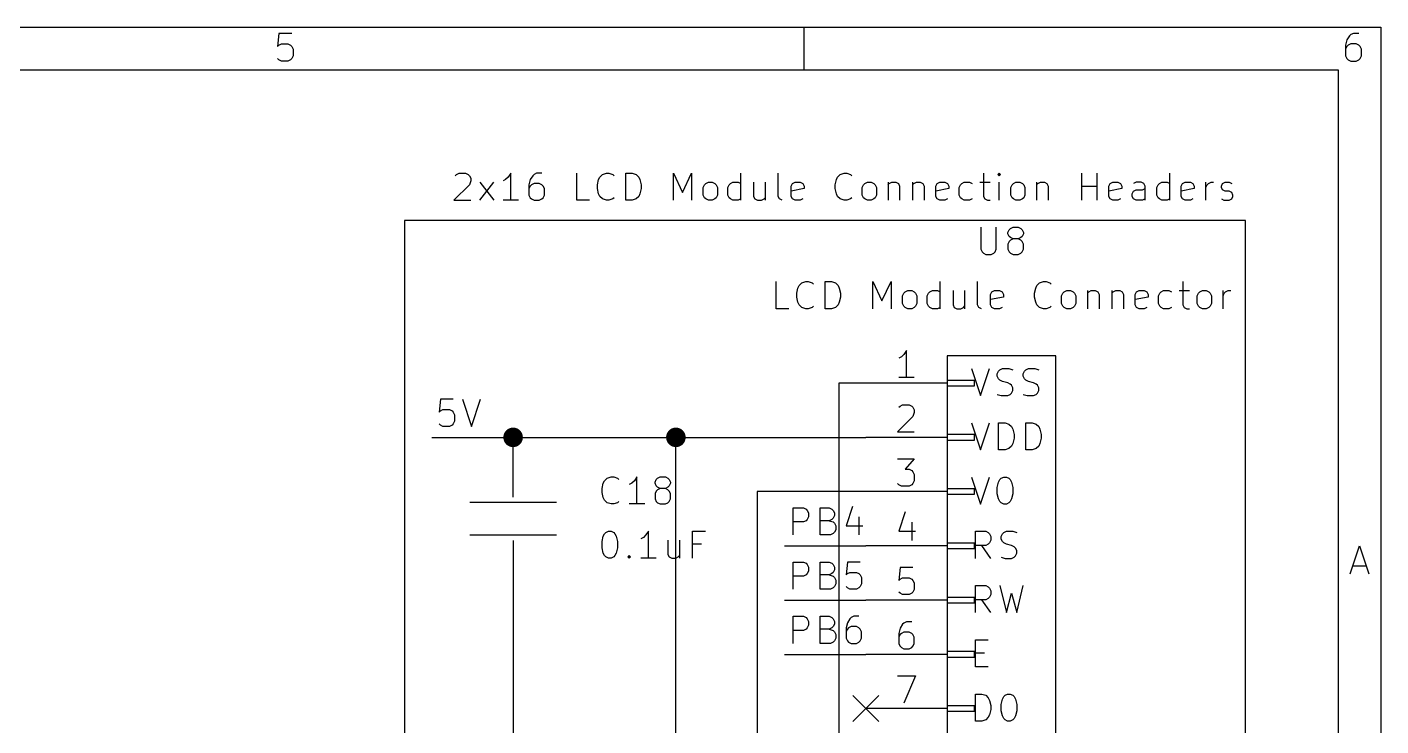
# Model space of a CAD drawing. Header units: millimetres. Extents: x 10 to 287, y -200 to -10.
# Drawn here: x 223.6 to 287, y -42.7 to -10 of the extents above; entities that cross this region are included whole.
import ezdxf

# ---------------------------------------------------------------- set-up
doc = ezdxf.new("R2010")
doc.units = ezdxf.units.MM
for name, color, linetype in [('BLUE', 174, 'CONTINUOUS'), ('GREENSIXTYFIVE', 129, 'CONTINUOUS'), ('LIGHTBLUE', 172, 'CONTINUOUS'), ('LIGHTGREEN', 92, 'CONTINUOUS'), ('LIGHTRED', 12, 'CONTINUOUS'), ('RED', 14, 'CONTINUOUS'), ('REDSIX', 19, 'CONTINUOUS'), ('WHITE', 250, 'CONTINUOUS')]:
    doc.layers.add(name, color=color, linetype=linetype)

msp = doc.modelspace()

# ---------------------------------------------------------------- linework, layer by layer
at = {"layer": 'BLUE', "linetype": 'CONTINUOUS'}
for p, q in [((262.2804, -41.3004), (263.4996, -42.5196)), ((263.4996, -41.3004), (262.2804, -42.5196))]:
    msp.add_line(p, q, dxfattribs=at)
at = {"layer": 'GREENSIXTYFIVE', "linetype": 'CONTINUOUS'}
for p, q in [((268.2723, -19.3752), (268.2723, -20.4033)), ((268.998, -20.4033), (268.998, -19.3752)), ((269.5424, -19.6171), (269.6028, -19.4962)), ((269.5424, -19.6776), (269.5424, -19.6171)), ((269.6028, -19.4962), (269.6633, -19.4357)), ((269.6633, -19.4357), (269.7843, -19.3752)), ((269.7843, -19.3752), (270.0262, -19.3752)), ((270.0262, -19.3752), (270.1471, -19.4357)), ((270.1471, -19.4357), (270.2076, -19.4962)), ((270.2076, -19.4962), (270.2681, -19.6171)), ((270.2681, -19.6171), (270.2681, -19.6776)), ((269.6028, -19.7986), (269.5424, -19.6776)), ((269.6028, -20.0405), (269.5424, -20.1614)), ((269.5424, -20.1614), (269.5424, -20.4033)), ((269.6633, -19.859), (269.6028, -19.7986)), ((269.6633, -19.98), (269.6028, -20.0405)), ((269.7843, -19.9195), (269.6633, -19.859)), ((269.7843, -19.9195), (269.6633, -19.98)), ((270.0262, -19.9195), (269.7843, -19.9195)), ((270.1471, -19.859), (270.0262, -19.9195)), ((270.1471, -19.98), (270.0262, -19.9195)), ((270.2076, -19.7986), (270.1471, -19.859)), ((270.2076, -20.0405), (270.1471, -19.98)), ((270.2681, -19.6776), (270.2076, -19.7986)), ((270.2681, -20.1614), (270.2076, -20.0405)), ((270.2681, -20.4033), (270.2681, -20.1614)), ((268.2723, -20.4033), (268.3328, -20.5243)), ((268.3328, -20.5243), (268.3933, -20.5848)), ((268.3933, -20.5848), (268.5142, -20.6452)), ((268.5142, -20.6452), (268.7561, -20.6452)), ((268.7561, -20.6452), (268.8771, -20.5848)), ((268.8771, -20.5848), (268.9376, -20.5243)), ((268.9376, -20.5243), (268.998, -20.4033)), ((269.5424, -20.4033), (269.6028, -20.5243)), ((269.6028, -20.5243), (269.6633, -20.5848)), ((269.6633, -20.5848), (269.7843, -20.6452)), ((269.7843, -20.6452), (270.0262, -20.6452)), ((270.0262, -20.6452), (270.1471, -20.5848)), ((270.1471, -20.5848), (270.2076, -20.5243)), ((270.2076, -20.5243), (270.2681, -20.4033)), ((258.687, -23.1852), (258.687, -21.9152)), ((259.7151, -22.2176), (259.7756, -22.0967)), ((259.7756, -22.0967), (259.8966, -21.9757)), ((259.8966, -21.9757), (260.078, -21.9152)), ((260.078, -21.9152), (260.1989, -21.9152)), ((260.1989, -21.9152), (260.3804, -21.9757)), ((260.3804, -21.9757), (260.4408, -22.0362)), ((260.9851, -23.1852), (260.9851, -21.9152)), ((260.9851, -21.9152), (261.2875, -21.9152)), ((261.2875, -21.9152), (261.4689, -21.9757)), ((261.4689, -21.9757), (261.5899, -22.0967)), ((261.5899, -22.0967), (261.6504, -22.2176)), ((263.2227, -23.1852), (263.2227, -21.9152)), ((263.2227, -21.9152), (263.6461, -22.8224)), ((263.6461, -22.8224), (264.0694, -21.9152)), ((264.0694, -21.9152), (264.0694, -23.1852)), ((266.3674, -23.1852), (266.3674, -21.9152)), ((268.1211, -23.0038), (268.1211, -21.9152)), ((270.8425, -22.2176), (270.903, -22.0967)), ((270.903, -22.0967), (271.024, -21.9757)), ((271.024, -21.9757), (271.2054, -21.9152)), ((271.2054, -21.9152), (271.3263, -21.9152)), ((271.3263, -21.9152), (271.5078, -21.9757)), ((271.5078, -21.9757), (271.5682, -22.0362)), ((277.7367, -21.9152), (277.7367, -23.0038)), ((259.6547, -22.4595), (259.7151, -22.2176)), ((259.6547, -22.6409), (259.6547, -22.4595)), ((259.7151, -22.8828), (259.6547, -22.6409)), ((261.6504, -22.2176), (261.7108, -22.4595)), ((261.7108, -22.6409), (261.6504, -22.8828)), ((261.7108, -22.4595), (261.7108, -22.6409)), ((264.6137, -22.5805), (264.6741, -22.4595)), ((264.6137, -22.9433), (264.6137, -22.5805)), ((264.6741, -22.4595), (264.7346, -22.399)), ((264.7346, -22.399), (264.8556, -22.3386)), ((264.8556, -22.3386), (265.037, -22.3386)), ((265.037, -22.3386), (265.1579, -22.399)), ((265.1579, -22.399), (265.2184, -22.4595)), ((265.2184, -22.4595), (265.2789, -22.5805)), ((265.2789, -22.5805), (265.2789, -22.9433)), ((265.7627, -22.5805), (265.8231, -22.4595)), ((265.7627, -22.9433), (265.7627, -22.5805)), ((265.8231, -22.4595), (265.8836, -22.399)), ((265.8836, -22.399), (266.0046, -22.3386)), ((266.0046, -22.3386), (266.2465, -22.3386)), ((266.2465, -22.3386), (266.3674, -22.399)), ((266.9721, -22.3386), (266.9721, -23.0038)), ((267.5164, -22.3386), (267.5164, -23.1852)), ((268.7259, -22.52), (268.7863, -22.399)), ((268.7259, -23.0038), (268.7259, -22.52)), ((269.3306, -22.6409), (268.7259, -22.7619)), ((268.7863, -22.399), (268.9073, -22.3386)), ((268.9073, -22.3386), (269.1492, -22.3386)), ((269.1492, -22.3386), (269.2701, -22.399)), ((269.2701, -22.399), (269.3306, -22.52)), ((269.3306, -22.52), (269.3306, -22.6409)), ((270.7821, -22.4595), (270.8425, -22.2176)), ((270.7821, -22.6409), (270.7821, -22.4595)), ((270.8425, -22.8828), (270.7821, -22.6409)), ((272.0521, -22.5805), (272.1125, -22.4595)), ((272.0521, -22.9433), (272.0521, -22.5805)), ((272.1125, -22.4595), (272.173, -22.399)), ((272.173, -22.399), (272.294, -22.3386)), ((272.294, -22.3386), (272.4754, -22.3386)), ((272.4754, -22.3386), (272.5963, -22.399)), ((272.5963, -22.399), (272.6568, -22.4595)), ((272.6568, -22.4595), (272.7173, -22.5805)), ((272.7173, -22.5805), (272.7173, -22.9433)), ((273.2615, -22.3386), (273.2615, -23.1852)), ((273.2615, -22.4595), (273.322, -22.399)), ((273.322, -22.399), (273.443, -22.3386)), ((273.443, -22.3386), (273.6244, -22.3386)), ((273.6244, -22.3386), (273.7453, -22.399)), ((273.7453, -22.399), (273.8058, -22.52)), ((273.8058, -22.52), (273.8058, -23.1852)), ((274.4105, -22.3386), (274.4105, -23.1852)), ((274.4105, -22.4595), (274.471, -22.399)), ((274.471, -22.399), (274.592, -22.3386)), ((274.592, -22.3386), (274.7734, -22.3386)), ((274.7734, -22.3386), (274.8943, -22.399)), ((274.8943, -22.399), (274.9548, -22.52)), ((274.9548, -22.52), (274.9548, -23.1852)), ((275.4991, -22.52), (275.5595, -22.399)), ((275.4991, -23.0038), (275.4991, -22.52)), ((276.1038, -22.6409), (275.4991, -22.7619)), ((275.5595, -22.399), (275.6805, -22.3386)), ((275.6805, -22.3386), (275.9224, -22.3386)), ((275.9224, -22.3386), (276.0433, -22.399)), ((276.0433, -22.399), (276.1038, -22.52)), ((276.1038, -22.52), (276.1038, -22.6409)), ((276.5877, -22.5805), (276.6481, -22.4595)), ((276.5877, -22.9433), (276.5877, -22.5805)), ((276.6481, -22.4595), (276.7086, -22.399)), ((276.7086, -22.399), (276.8296, -22.3386)), ((276.8296, -22.3386), (277.0715, -22.3386)), ((277.0715, -22.3386), (277.1924, -22.399)), ((277.5553, -22.3386), (278.0391, -22.3386)), ((278.402, -22.5805), (278.4624, -22.4595)), ((278.402, -22.9433), (278.402, -22.5805)), ((278.4624, -22.4595), (278.5229, -22.399)), ((278.5229, -22.399), (278.6439, -22.3386)), ((278.6439, -22.3386), (278.8253, -22.3386)), ((278.8253, -22.3386), (278.9462, -22.399)), ((278.9462, -22.399), (279.0067, -22.4595)), ((279.0067, -22.4595), (279.0672, -22.5805)), ((279.0672, -22.5805), (279.0672, -22.9433)), ((279.6114, -23.1852), (279.6114, -22.3386)), ((279.6114, -22.5805), (279.6719, -22.4595)), ((279.6719, -22.4595), (279.7324, -22.399)), ((279.7324, -22.399), (279.8533, -22.3386)), ((279.8533, -22.3386), (279.9743, -22.3386)), ((259.2918, -23.1852), (258.687, -23.1852)), ((259.7756, -23.0038), (259.7151, -22.8828)), ((259.8966, -23.1248), (259.7756, -23.0038)), ((260.078, -23.1852), (259.8966, -23.1248)), ((260.1989, -23.1852), (260.078, -23.1852)), ((260.3804, -23.1248), (260.1989, -23.1852)), ((260.4408, -23.0643), (260.3804, -23.1248)), ((261.2875, -23.1852), (260.9851, -23.1852)), ((261.4689, -23.1248), (261.2875, -23.1852)), ((261.5899, -23.0038), (261.4689, -23.1248)), ((261.6504, -22.8828), (261.5899, -23.0038)), ((264.6741, -23.0643), (264.6137, -22.9433)), ((264.7346, -23.1248), (264.6741, -23.0643)), ((264.8556, -23.1852), (264.7346, -23.1248)), ((265.037, -23.1852), (264.8556, -23.1852)), ((265.1579, -23.1248), (265.037, -23.1852)), ((265.2184, -23.0643), (265.1579, -23.1248)), ((265.2789, -22.9433), (265.2184, -23.0643)), ((265.8231, -23.0643), (265.7627, -22.9433)), ((265.8836, -23.1248), (265.8231, -23.0643)), ((266.0046, -23.1852), (265.8836, -23.1248)), ((266.2465, -23.1852), (266.0046, -23.1852)), ((266.3674, -23.1248), (266.2465, -23.1852)), ((266.9721, -23.0038), (267.0326, -23.1248)), ((267.0326, -23.1248), (267.1536, -23.1852)), ((267.1536, -23.1852), (267.335, -23.1852)), ((267.335, -23.1852), (267.4559, -23.1248)), ((267.4559, -23.1248), (267.5164, -23.0643)), ((268.1816, -23.1248), (268.1211, -23.0038)), ((268.3026, -23.1852), (268.1816, -23.1248)), ((268.7863, -23.1248), (268.7259, -23.0038)), ((268.9073, -23.1852), (268.7863, -23.1248)), ((269.1492, -23.1852), (268.9073, -23.1852)), ((269.2701, -23.1248), (269.1492, -23.1852)), ((270.903, -23.0038), (270.8425, -22.8828)), ((271.024, -23.1248), (270.903, -23.0038)), ((271.2054, -23.1852), (271.024, -23.1248)), ((271.3263, -23.1852), (271.2054, -23.1852)), ((271.5078, -23.1248), (271.3263, -23.1852)), ((271.5682, -23.0643), (271.5078, -23.1248)), ((272.1125, -23.0643), (272.0521, -22.9433)), ((272.173, -23.1248), (272.1125, -23.0643)), ((272.294, -23.1852), (272.173, -23.1248)), ((272.4754, -23.1852), (272.294, -23.1852)), ((272.5963, -23.1248), (272.4754, -23.1852)), ((272.6568, -23.0643), (272.5963, -23.1248)), ((272.7173, -22.9433), (272.6568, -23.0643)), ((275.5595, -23.1248), (275.4991, -23.0038)), ((275.6805, -23.1852), (275.5595, -23.1248)), ((275.9224, -23.1852), (275.6805, -23.1852)), ((276.0433, -23.1248), (275.9224, -23.1852)), ((276.6481, -23.0643), (276.5877, -22.9433)), ((276.7086, -23.1248), (276.6481, -23.0643)), ((276.8296, -23.1852), (276.7086, -23.1248)), ((277.0715, -23.1852), (276.8296, -23.1852)), ((277.1924, -23.1248), (277.0715, -23.1852)), ((277.7367, -23.0038), (277.7972, -23.1248)), ((277.7972, -23.1248), (277.9182, -23.1852)), ((277.9182, -23.1852), (278.0391, -23.1852)), ((278.4624, -23.0643), (278.402, -22.9433)), ((278.5229, -23.1248), (278.4624, -23.0643)), ((278.6439, -23.1852), (278.5229, -23.1248)), ((278.8253, -23.1852), (278.6439, -23.1852)), ((278.9462, -23.1248), (278.8253, -23.1852)), ((279.0067, -23.0643), (278.9462, -23.1248)), ((279.0672, -22.9433), (279.0067, -23.0643)), ((267.8369, -25.9875), (268.2602, -27.2575)), ((268.2602, -27.2575), (268.6836, -25.9875)), ((269.0465, -26.2294), (269.1069, -26.1085)), ((269.0465, -26.3504), (269.0465, -26.2294)), ((269.1069, -26.4713), (269.0465, -26.3504)), ((269.1069, -26.1085), (269.1674, -26.048)), ((269.1674, -26.5318), (269.1069, -26.4713)), ((269.1674, -26.048), (269.2884, -25.9875)), ((269.2884, -26.5923), (269.1674, -26.5318)), ((269.2884, -25.9875), (269.5907, -25.9875)), ((269.5303, -26.6528), (269.2884, -26.5923)), ((269.5907, -25.9875), (269.7722, -26.048)), ((270.256, -26.2294), (270.3164, -26.1085)), ((270.256, -26.3504), (270.256, -26.2294)), ((270.3164, -26.4713), (270.256, -26.3504)), ((270.3164, -26.1085), (270.3769, -26.048)), ((270.3769, -26.5318), (270.3164, -26.4713)), ((270.3769, -26.048), (270.4979, -25.9875)), ((270.4979, -26.5923), (270.3769, -26.5318)), ((270.4979, -25.9875), (270.8002, -25.9875)), ((270.7398, -26.6528), (270.4979, -26.5923)), ((270.8002, -25.9875), (270.9817, -26.048)), ((269.0465, -27.1971), (269.2279, -27.2575)), ((269.6512, -26.7132), (269.5303, -26.6528)), ((269.5303, -27.2575), (269.6512, -27.1971)), ((269.7117, -26.7737), (269.6512, -26.7132)), ((269.6512, -27.1971), (269.7117, -27.1366)), ((269.7722, -26.8947), (269.7117, -26.7737)), ((269.7117, -27.1366), (269.7722, -27.0156)), ((269.7722, -27.0156), (269.7722, -26.8947)), ((270.256, -27.1971), (270.4374, -27.2575)), ((270.8607, -26.7132), (270.7398, -26.6528)), ((270.7398, -27.2575), (270.8607, -27.1971)), ((270.9212, -26.7737), (270.8607, -26.7132)), ((270.8607, -27.1971), (270.9212, -27.1366)), ((270.9817, -26.8947), (270.9212, -26.7737)), ((270.9212, -27.1366), (270.9817, -27.0156)), ((270.9817, -27.0156), (270.9817, -26.8947)), ((269.2279, -27.2575), (269.5303, -27.2575)), ((270.4374, -27.2575), (270.7398, -27.2575)), ((267.8369, -28.5275), (268.2602, -29.7975)), ((268.2602, -29.7975), (268.6836, -28.5275)), ((269.1069, -29.7975), (269.1069, -28.5275)), ((269.1069, -28.5275), (269.4093, -28.5275)), ((269.4093, -28.5275), (269.5907, -28.588)), ((269.5907, -28.588), (269.7117, -28.709)), ((269.7117, -28.709), (269.7722, -28.8299)), ((269.7722, -28.8299), (269.8326, -29.0718)), ((269.8326, -29.0718), (269.8326, -29.2532)), ((270.3769, -29.7975), (270.3769, -28.5275)), ((270.3769, -28.5275), (270.6793, -28.5275)), ((270.6793, -28.5275), (270.8607, -28.588)), ((270.8607, -28.588), (270.9817, -28.709)), ((270.9817, -28.709), (271.0422, -28.8299)), ((271.0422, -28.8299), (271.1026, -29.0718)), ((271.1026, -29.0718), (271.1026, -29.2532)), ((269.5907, -29.7371), (269.4093, -29.7975)), ((269.7117, -29.6161), (269.5907, -29.7371)), ((269.7722, -29.4951), (269.7117, -29.6161)), ((269.8326, -29.2532), (269.7722, -29.4951)), ((270.8607, -29.7371), (270.6793, -29.7975)), ((270.9817, -29.6161), (270.8607, -29.7371)), ((271.0422, -29.4951), (270.9817, -29.6161)), ((271.1026, -29.2532), (271.0422, -29.4951)), ((269.4093, -29.7975), (269.1069, -29.7975)), ((270.6793, -29.7975), (270.3769, -29.7975)), ((250.5431, -31.6033), (250.6035, -31.3614)), ((250.5431, -31.7847), (250.5431, -31.6033)), ((250.6035, -31.3614), (250.664, -31.2405)), ((250.664, -31.2405), (250.785, -31.1195)), ((250.785, -31.1195), (250.9664, -31.059)), ((250.9664, -31.059), (251.0873, -31.059)), ((251.0873, -31.059), (251.2688, -31.1195)), ((251.2688, -31.1195), (251.3292, -31.18)), ((251.934, -31.3614), (251.8131, -31.4219)), ((252.055, -31.2405), (251.934, -31.3614)), ((252.1759, -31.059), (252.055, -31.2405)), ((252.1759, -32.329), (252.1759, -31.059)), ((253.0226, -31.3009), (253.083, -31.18)), ((253.0226, -31.3614), (253.0226, -31.3009)), ((253.083, -31.4824), (253.0226, -31.3614)), ((253.083, -31.18), (253.1435, -31.1195)), ((253.1435, -31.5428), (253.083, -31.4824)), ((253.1435, -31.6638), (253.083, -31.7243)), ((253.1435, -31.1195), (253.2645, -31.059)), ((253.2645, -31.6033), (253.1435, -31.5428)), ((253.2645, -31.6033), (253.1435, -31.6638)), ((253.2645, -31.059), (253.5064, -31.059)), ((253.5064, -31.6033), (253.2645, -31.6033)), ((253.5064, -31.059), (253.6273, -31.1195)), ((253.6273, -31.5428), (253.5064, -31.6033)), ((253.6273, -31.6638), (253.5064, -31.6033)), ((253.6273, -31.1195), (253.6878, -31.18)), ((253.6878, -31.4824), (253.6273, -31.5428)), ((253.6878, -31.7243), (253.6273, -31.6638)), ((253.6878, -31.18), (253.7483, -31.3009)), ((253.7483, -31.3614), (253.6878, -31.4824)), ((253.7483, -31.3009), (253.7483, -31.3614)), ((267.8369, -31.0675), (268.2602, -32.3375)), ((268.2602, -32.3375), (268.6836, -31.0675)), ((269.0465, -31.5513), (269.1069, -31.3094)), ((269.0465, -31.8537), (269.0465, -31.5513)), ((269.1069, -31.3094), (269.1674, -31.1885)), ((269.1674, -31.1885), (269.2279, -31.128)), ((269.2279, -31.128), (269.3488, -31.0675)), ((269.3488, -31.0675), (269.4698, -31.0675)), ((269.4698, -31.0675), (269.5907, -31.128)), ((269.5907, -31.128), (269.6512, -31.1885)), ((269.6512, -31.1885), (269.7117, -31.3094)), ((269.7117, -31.3094), (269.7722, -31.5513)), ((269.7722, -31.5513), (269.7722, -31.8537)), ((250.6035, -32.0266), (250.5431, -31.7847)), ((250.664, -32.1476), (250.6035, -32.0266)), ((250.785, -32.2686), (250.664, -32.1476)), ((250.9664, -32.329), (250.785, -32.2686)), ((251.2688, -32.2686), (251.0873, -32.329)), ((251.3292, -32.2081), (251.2688, -32.2686)), ((253.083, -31.7243), (253.0226, -31.8452)), ((253.0226, -31.8452), (253.0226, -32.0871)), ((253.0226, -32.0871), (253.083, -32.2081)), ((253.083, -32.2081), (253.1435, -32.2686)), ((253.1435, -32.2686), (253.2645, -32.329)), ((253.5064, -32.329), (253.6273, -32.2686)), ((253.6273, -32.2686), (253.6878, -32.2081)), ((253.7483, -31.8452), (253.6878, -31.7243)), ((253.6878, -32.2081), (253.7483, -32.0871)), ((253.7483, -32.0871), (253.7483, -31.8452)), ((269.1069, -32.0956), (269.0465, -31.8537)), ((269.1674, -32.2166), (269.1069, -32.0956)), ((269.2279, -32.2771), (269.1674, -32.2166)), ((269.3488, -32.3375), (269.2279, -32.2771)), ((269.5907, -32.2771), (269.4698, -32.3375)), ((269.6512, -32.2166), (269.5907, -32.2771)), ((269.7117, -32.0956), (269.6512, -32.2166)), ((269.7722, -31.8537), (269.7117, -32.0956)), ((251.0873, -32.329), (250.9664, -32.329)), ((252.5388, -32.329), (251.8131, -32.329)), ((253.2645, -32.329), (253.5064, -32.329)), ((269.4698, -32.3375), (269.3488, -32.3375)), ((250.5431, -34.0828), (250.6035, -33.8409)), ((250.5431, -34.3852), (250.5431, -34.0828)), ((250.6035, -33.8409), (250.664, -33.72)), ((250.664, -33.72), (250.7245, -33.6595)), ((250.7245, -33.6595), (250.8454, -33.599)), ((250.8454, -33.599), (250.9664, -33.599)), ((250.9664, -33.599), (251.0873, -33.6595)), ((251.0873, -33.6595), (251.1478, -33.72)), ((251.1478, -33.72), (251.2083, -33.8409)), ((251.2083, -33.8409), (251.2688, -34.0828)), ((251.2688, -34.0828), (251.2688, -34.3852)), ((252.4783, -33.9014), (252.3574, -33.9619)), ((252.5993, -33.7805), (252.4783, -33.9014)), ((252.7202, -33.599), (252.5993, -33.7805)), ((252.7202, -34.869), (252.7202, -33.599)), ((253.6273, -34.0224), (253.6273, -34.6876)), ((254.1716, -34.0224), (254.1716, -34.869)), ((254.7763, -34.869), (254.7763, -33.599)), ((254.7763, -33.599), (255.3811, -33.599)), ((255.1997, -34.2038), (254.7763, -34.2038)), ((268.0183, -34.8775), (268.0183, -33.6075)), ((268.0183, -33.6075), (268.5021, -33.6075)), ((268.5021, -33.6075), (268.6231, -33.668)), ((268.6231, -34.2123), (268.5021, -34.2728)), ((268.6231, -33.668), (268.6836, -33.7285)), ((268.6836, -34.1518), (268.6231, -34.2123)), ((268.6836, -33.7285), (268.744, -33.8494)), ((268.744, -34.0309), (268.6836, -34.1518)), ((268.744, -33.8494), (268.744, -34.0309)), ((269.2279, -33.8494), (269.2883, -33.7285)), ((269.2279, -33.9704), (269.2279, -33.8494)), ((269.2883, -34.0913), (269.2279, -33.9704)), ((269.2883, -33.7285), (269.3488, -33.668)), ((269.3488, -34.1518), (269.2883, -34.0913)), ((269.3488, -33.668), (269.4698, -33.6075)), ((269.4698, -34.2123), (269.3488, -34.1518)), ((269.4698, -33.6075), (269.7721, -33.6075)), ((269.7117, -34.2728), (269.4698, -34.2123)), ((269.7721, -33.6075), (269.9536, -33.668)), ((250.6035, -34.6271), (250.5431, -34.3852)), ((250.664, -34.7481), (250.6035, -34.6271)), ((250.7245, -34.8086), (250.664, -34.7481)), ((250.8454, -34.869), (250.7245, -34.8086)), ((251.0873, -34.8086), (250.9664, -34.869)), ((251.1478, -34.7481), (251.0873, -34.8086)), ((251.2083, -34.6271), (251.1478, -34.7481)), ((251.2688, -34.3852), (251.2083, -34.6271)), ((251.7526, -34.8086), (251.813, -34.7481)), ((251.813, -34.869), (251.7526, -34.8086)), ((251.813, -34.7481), (251.8735, -34.8086)), ((251.813, -34.7481), (251.813, -34.869)), ((251.8735, -34.8086), (251.813, -34.869)), ((253.6273, -34.6876), (253.6878, -34.8086)), ((253.6878, -34.8086), (253.8088, -34.869)), ((253.9902, -34.869), (254.1111, -34.8086)), ((254.1111, -34.8086), (254.1716, -34.7481)), ((268.5021, -34.2728), (268.0183, -34.2728)), ((268.744, -34.8775), (268.3207, -34.2728)), ((269.2279, -34.8171), (269.4093, -34.8775)), ((269.8326, -34.3332), (269.7117, -34.2728)), ((269.7117, -34.8775), (269.8326, -34.8171)), ((269.8931, -34.3937), (269.8326, -34.3332)), ((269.8326, -34.8171), (269.8931, -34.7566)), ((269.9536, -34.5147), (269.8931, -34.3937)), ((269.8931, -34.7566), (269.9536, -34.6356)), ((269.9536, -34.6356), (269.9536, -34.5147)), ((250.9664, -34.869), (250.8454, -34.869)), ((253.0831, -34.869), (252.3574, -34.869)), ((253.8088, -34.869), (253.9902, -34.869)), ((269.4093, -34.8775), (269.7117, -34.8775)), ((268.0183, -37.4175), (268.0183, -36.1475)), ((268.0183, -36.1475), (268.5021, -36.1475)), ((268.5021, -36.1475), (268.6231, -36.208)), ((268.6231, -36.7523), (268.5021, -36.8128)), ((268.6231, -36.208), (268.6836, -36.2685)), ((268.6836, -36.6918), (268.6231, -36.7523)), ((268.6836, -36.2685), (268.744, -36.3894)), ((268.744, -36.5709), (268.6836, -36.6918)), ((268.744, -36.3894), (268.744, -36.5709)), ((269.1674, -36.1475), (269.4698, -37.4175)), ((269.4698, -37.4175), (269.7117, -36.5104)), ((269.7117, -36.5104), (269.9536, -37.4175)), ((269.9536, -37.4175), (270.256, -36.1475)), ((268.5021, -36.8128), (268.0183, -36.8128)), ((268.744, -37.4175), (268.3207, -36.8128)), ((268.0183, -39.9575), (268.0183, -38.6875)), ((268.0183, -38.6875), (268.6231, -38.6875)), ((268.0183, -39.2923), (268.4417, -39.2923)), ((268.6231, -39.9575), (268.0183, -39.9575)), ((268.0183, -42.4975), (268.0183, -41.2275)), ((268.0183, -41.2275), (268.3207, -41.2275)), ((268.3207, -41.2275), (268.5021, -41.288)), ((268.5021, -41.288), (268.6231, -41.409)), ((268.6231, -41.409), (268.6836, -41.5299)), ((268.6836, -41.5299), (268.744, -41.7718)), ((268.744, -41.7718), (268.744, -41.9532)), ((269.2279, -41.7113), (269.2883, -41.4694)), ((269.2279, -42.0137), (269.2279, -41.7113)), ((269.2883, -41.4694), (269.3488, -41.3485)), ((269.3488, -41.3485), (269.4093, -41.288)), ((269.4093, -41.288), (269.5302, -41.2275)), ((269.5302, -41.2275), (269.6512, -41.2275)), ((269.6512, -41.2275), (269.7721, -41.288)), ((269.7721, -41.288), (269.8326, -41.3485)), ((269.8326, -41.3485), (269.8931, -41.4694)), ((269.8931, -41.4694), (269.9536, -41.7113)), ((269.9536, -41.7113), (269.9536, -42.0137)), ((268.5021, -42.4371), (268.3207, -42.4975)), ((268.6231, -42.3161), (268.5021, -42.4371)), ((268.6836, -42.1951), (268.6231, -42.3161)), ((268.744, -41.9532), (268.6836, -42.1951)), ((269.2883, -42.2556), (269.2279, -42.0137)), ((269.3488, -42.3766), (269.2883, -42.2556)), ((269.4093, -42.4371), (269.3488, -42.3766)), ((269.5302, -42.4975), (269.4093, -42.4371)), ((269.7721, -42.4371), (269.6512, -42.4975)), ((269.8326, -42.3766), (269.7721, -42.4371)), ((269.8931, -42.2556), (269.8326, -42.3766)), ((269.9536, -42.0137), (269.8931, -42.2556)), ((268.3207, -42.4975), (268.0183, -42.4975)), ((269.6512, -42.4975), (269.5302, -42.4975))]:
    msp.add_line(p, q, dxfattribs=at)
at = {"layer": 'LIGHTBLUE', "linetype": 'CONTINUOUS'}
for p, q in [((243.6709, -16.9602), (243.7313, -16.8997)), ((243.7313, -16.8997), (243.8523, -16.8392)), ((243.8523, -16.8392), (244.1547, -16.8392)), ((244.1547, -16.8392), (244.2756, -16.8997)), ((244.2756, -16.8997), (244.3361, -16.9602)), ((244.3361, -16.9602), (244.3966, -17.0811)), ((244.3966, -17.0811), (244.3966, -17.2021)), ((246.1504, -17.0207), (246.0294, -17.1416)), ((246.2713, -16.8392), (246.1504, -17.0207)), ((246.2713, -18.1092), (246.2713, -16.8392)), ((247.2994, -16.9602), (247.1784, -17.1416)), ((247.3599, -16.8997), (247.2994, -16.9602)), ((247.4808, -16.8392), (247.3599, -16.8997)), ((247.7227, -16.8392), (247.4808, -16.8392)), ((249.3555, -18.1092), (249.3555, -16.8392)), ((250.3836, -17.1416), (250.4441, -17.0207)), ((250.4441, -17.0207), (250.5651, -16.8997)), ((250.5651, -16.8997), (250.7465, -16.8392)), ((250.7465, -16.8392), (250.8674, -16.8392)), ((250.8674, -16.8392), (251.0489, -16.8997)), ((251.0489, -16.8997), (251.1093, -16.9602)), ((251.6536, -18.1092), (251.6536, -16.8392)), ((251.6536, -16.8392), (251.956, -16.8392)), ((251.956, -16.8392), (252.1374, -16.8997)), ((252.1374, -16.8997), (252.2584, -17.0207)), ((252.2584, -17.0207), (252.3189, -17.1416)), ((253.8912, -18.1092), (253.8912, -16.8392)), ((253.8912, -16.8392), (254.3146, -17.7464)), ((254.3146, -17.7464), (254.7379, -16.8392)), ((254.7379, -16.8392), (254.7379, -18.1092)), ((257.0359, -18.1092), (257.0359, -16.8392)), ((258.7896, -17.9278), (258.7896, -16.8392)), ((261.511, -17.1416), (261.5715, -17.0207)), ((261.5715, -17.0207), (261.6925, -16.8997)), ((261.6925, -16.8997), (261.8739, -16.8392)), ((261.8739, -16.8392), (261.9948, -16.8392)), ((261.9948, -16.8392), (262.1763, -16.8997)), ((262.1763, -16.8997), (262.2367, -16.9602)), ((268.4052, -16.8392), (268.4052, -17.9278)), ((269.1309, -16.8392), (269.0705, -16.8997)), ((269.0705, -16.8997), (269.1309, -16.9602)), ((269.1914, -16.8997), (269.1309, -16.8392)), ((269.1309, -16.8392), (269.1309, -16.9602)), ((269.1309, -16.9602), (269.1914, -16.8997)), ((273.0013, -18.1092), (273.0013, -16.8392)), ((273.727, -18.1092), (273.727, -16.8392)), ((277.1137, -18.1092), (277.1137, -16.8392)), ((244.3361, -17.3835), (243.6104, -18.1092)), ((244.3966, -17.2021), (244.3361, -17.3835)), ((244.8199, -18.1092), (245.4851, -17.2626)), ((244.8199, -17.2626), (245.4851, -18.1092)), ((246.0294, -17.1416), (245.9085, -17.2021)), ((247.1784, -17.1416), (247.118, -17.3835)), ((247.118, -17.3835), (247.118, -17.8673)), ((247.1784, -17.444), (247.118, -17.5649)), ((247.2389, -17.3835), (247.1784, -17.444)), ((247.3599, -17.323), (247.2389, -17.3835)), ((247.6018, -17.323), (247.3599, -17.323)), ((247.7227, -17.3835), (247.6018, -17.323)), ((247.7832, -17.444), (247.7227, -17.3835)), ((247.8437, -17.5649), (247.7832, -17.444)), ((247.8437, -17.8673), (247.8437, -17.5649)), ((250.3232, -17.3835), (250.3836, -17.1416)), ((250.3232, -17.5649), (250.3232, -17.3835)), ((250.3836, -17.8068), (250.3232, -17.5649)), ((252.3189, -17.1416), (252.3793, -17.3835)), ((252.3793, -17.5649), (252.3189, -17.8068)), ((252.3793, -17.3835), (252.3793, -17.5649)), ((255.2822, -17.5045), (255.3426, -17.3835)), ((255.2822, -17.8673), (255.2822, -17.5045)), ((255.3426, -17.3835), (255.4031, -17.323)), ((255.4031, -17.323), (255.5241, -17.2626)), ((255.5241, -17.2626), (255.7055, -17.2626)), ((255.7055, -17.2626), (255.8264, -17.323)), ((255.8264, -17.323), (255.8869, -17.3835)), ((255.8869, -17.3835), (255.9474, -17.5045)), ((255.9474, -17.5045), (255.9474, -17.8673)), ((256.4312, -17.5045), (256.4916, -17.3835)), ((256.4312, -17.8673), (256.4312, -17.5045)), ((256.4916, -17.3835), (256.5521, -17.323)), ((256.5521, -17.323), (256.6731, -17.2626)), ((256.6731, -17.2626), (256.915, -17.2626)), ((256.915, -17.2626), (257.0359, -17.323)), ((257.6406, -17.2626), (257.6406, -17.9278)), ((258.1849, -17.2626), (258.1849, -18.1092)), ((259.3944, -17.444), (259.4548, -17.323)), ((259.3944, -17.9278), (259.3944, -17.444)), ((259.9991, -17.5649), (259.3944, -17.6859)), ((259.4548, -17.323), (259.5758, -17.2626)), ((259.5758, -17.2626), (259.8177, -17.2626)), ((259.8177, -17.2626), (259.9386, -17.323)), ((259.9386, -17.323), (259.9991, -17.444)), ((259.9991, -17.444), (259.9991, -17.5649)), ((261.4506, -17.3835), (261.511, -17.1416)), ((261.4506, -17.5649), (261.4506, -17.3835)), ((261.511, -17.8068), (261.4506, -17.5649)), ((262.7206, -17.5045), (262.781, -17.3835)), ((262.7206, -17.8673), (262.7206, -17.5045)), ((262.781, -17.3835), (262.8415, -17.323)), ((262.8415, -17.323), (262.9625, -17.2626)), ((262.9625, -17.2626), (263.1439, -17.2626)), ((263.1439, -17.2626), (263.2648, -17.323)), ((263.2648, -17.323), (263.3253, -17.3835)), ((263.3253, -17.3835), (263.3858, -17.5045)), ((263.3858, -17.5045), (263.3858, -17.8673)), ((263.93, -17.2626), (263.93, -18.1092)), ((263.93, -17.3835), (263.9905, -17.323)), ((263.9905, -17.323), (264.1115, -17.2626)), ((264.1115, -17.2626), (264.2929, -17.2626)), ((264.2929, -17.2626), (264.4138, -17.323)), ((264.4138, -17.323), (264.4743, -17.444)), ((264.4743, -17.444), (264.4743, -18.1092)), ((265.079, -17.2626), (265.079, -18.1092)), ((265.079, -17.3835), (265.1395, -17.323)), ((265.1395, -17.323), (265.2605, -17.2626)), ((265.2605, -17.2626), (265.4419, -17.2626)), ((265.4419, -17.2626), (265.5628, -17.323)), ((265.5628, -17.323), (265.6233, -17.444)), ((265.6233, -17.444), (265.6233, -18.1092)), ((266.1676, -17.444), (266.228, -17.323)), ((266.1676, -17.9278), (266.1676, -17.444)), ((266.7723, -17.5649), (266.1676, -17.6859)), ((266.228, -17.323), (266.349, -17.2626)), ((266.349, -17.2626), (266.5909, -17.2626)), ((266.5909, -17.2626), (266.7118, -17.323)), ((266.7118, -17.323), (266.7723, -17.444)), ((266.7723, -17.444), (266.7723, -17.5649)), ((267.2562, -17.5045), (267.3166, -17.3835)), ((267.2562, -17.8673), (267.2562, -17.5045)), ((267.3166, -17.3835), (267.3771, -17.323)), ((267.3771, -17.323), (267.4981, -17.2626)), ((267.4981, -17.2626), (267.74, -17.2626)), ((267.74, -17.2626), (267.8609, -17.323)), ((268.2238, -17.2626), (268.7076, -17.2626)), ((269.1309, -18.1092), (269.1309, -17.2626)), ((269.6753, -17.5045), (269.7357, -17.3835)), ((269.6753, -17.8673), (269.6753, -17.5045)), ((269.7357, -17.3835), (269.7962, -17.323)), ((269.7962, -17.323), (269.9172, -17.2626)), ((269.9172, -17.2626), (270.0986, -17.2626)), ((270.0986, -17.2626), (270.2195, -17.323)), ((270.2195, -17.323), (270.28, -17.3835)), ((270.28, -17.3835), (270.3405, -17.5045)), ((270.3405, -17.5045), (270.3405, -17.8673)), ((270.8847, -17.2626), (270.8847, -18.1092)), ((270.8847, -17.3835), (270.9452, -17.323)), ((270.9452, -17.323), (271.0662, -17.2626)), ((271.0662, -17.2626), (271.2476, -17.2626)), ((271.2476, -17.2626), (271.3685, -17.323)), ((271.3685, -17.323), (271.429, -17.444)), ((271.429, -17.444), (271.429, -18.1092)), ((273.0013, -17.444), (273.727, -17.444)), ((274.2714, -17.444), (274.3318, -17.323)), ((274.2714, -17.9278), (274.2714, -17.444)), ((274.8761, -17.5649), (274.2714, -17.6859)), ((274.3318, -17.323), (274.4528, -17.2626)), ((274.4528, -17.2626), (274.6947, -17.2626)), ((274.6947, -17.2626), (274.8156, -17.323)), ((274.8156, -17.323), (274.8761, -17.444)), ((274.8761, -17.444), (274.8761, -17.5649)), ((275.36, -17.8068), (275.4204, -17.6859)), ((275.5414, -17.2626), (275.4204, -17.323)), ((275.4204, -17.6859), (275.5414, -17.6254)), ((275.7833, -17.2626), (275.5414, -17.2626)), ((275.5414, -17.6254), (275.8438, -17.6254)), ((275.9042, -17.323), (275.7833, -17.2626)), ((275.8438, -17.6254), (275.9647, -17.5649)), ((275.9647, -17.444), (275.9042, -17.323)), ((275.9647, -18.1092), (275.9647, -17.444)), ((276.509, -17.5045), (276.5694, -17.3835)), ((276.509, -17.8673), (276.509, -17.5045)), ((276.5694, -17.3835), (276.6299, -17.323)), ((276.6299, -17.323), (276.7509, -17.2626)), ((276.7509, -17.2626), (276.9928, -17.2626)), ((276.9928, -17.2626), (277.1137, -17.323)), ((277.658, -17.444), (277.7184, -17.323)), ((277.658, -17.9278), (277.658, -17.444)), ((278.2627, -17.5649), (277.658, -17.6859)), ((277.7184, -17.323), (277.8394, -17.2626)), ((277.8394, -17.2626), (278.0813, -17.2626)), ((278.0813, -17.2626), (278.2022, -17.323)), ((278.2022, -17.323), (278.2627, -17.444)), ((278.2627, -17.444), (278.2627, -17.5649)), ((278.807, -18.1092), (278.807, -17.2626)), ((278.807, -17.5045), (278.8675, -17.3835)), ((278.8675, -17.3835), (278.928, -17.323)), ((278.928, -17.323), (279.0489, -17.2626)), ((279.0489, -17.2626), (279.1699, -17.2626)), ((279.5328, -17.444), (279.5932, -17.323)), ((279.5328, -17.5045), (279.5328, -17.444)), ((279.5932, -17.6254), (279.5328, -17.5045)), ((279.5932, -17.323), (279.7142, -17.2626)), ((279.7142, -17.6859), (279.5932, -17.6254)), ((279.7142, -17.2626), (279.8956, -17.2626)), ((279.8956, -17.6859), (279.7142, -17.6859)), ((279.8956, -17.2626), (280.0166, -17.323)), ((280.0166, -17.7464), (279.8956, -17.6859)), ((243.6104, -18.1092), (244.3966, -18.1092)), ((246.6342, -18.1092), (245.9085, -18.1092)), ((247.118, -17.8673), (247.1784, -17.9883)), ((247.1784, -17.9883), (247.2389, -18.0488)), ((247.2389, -18.0488), (247.3599, -18.1092)), ((247.3599, -18.1092), (247.6018, -18.1092)), ((247.6018, -18.1092), (247.7227, -18.0488)), ((247.7227, -18.0488), (247.7832, -17.9883)), ((247.7832, -17.9883), (247.8437, -17.8673)), ((249.9603, -18.1092), (249.3555, -18.1092)), ((250.4441, -17.9278), (250.3836, -17.8068)), ((250.5651, -18.0488), (250.4441, -17.9278)), ((250.7465, -18.1092), (250.5651, -18.0488)), ((250.8674, -18.1092), (250.7465, -18.1092)), ((251.0489, -18.0488), (250.8674, -18.1092)), ((251.1093, -17.9883), (251.0489, -18.0488)), ((251.956, -18.1092), (251.6536, -18.1092)), ((252.1374, -18.0488), (251.956, -18.1092)), ((252.2584, -17.9278), (252.1374, -18.0488)), ((252.3189, -17.8068), (252.2584, -17.9278)), ((255.3426, -17.9883), (255.2822, -17.8673)), ((255.4031, -18.0488), (255.3426, -17.9883)), ((255.5241, -18.1092), (255.4031, -18.0488)), ((255.7055, -18.1092), (255.5241, -18.1092)), ((255.8264, -18.0488), (255.7055, -18.1092)), ((255.8869, -17.9883), (255.8264, -18.0488)), ((255.9474, -17.8673), (255.8869, -17.9883)), ((256.4916, -17.9883), (256.4312, -17.8673)), ((256.5521, -18.0488), (256.4916, -17.9883)), ((256.6731, -18.1092), (256.5521, -18.0488)), ((256.915, -18.1092), (256.6731, -18.1092)), ((257.0359, -18.0488), (256.915, -18.1092)), ((257.6406, -17.9278), (257.7011, -18.0488)), ((257.7011, -18.0488), (257.8221, -18.1092)), ((257.8221, -18.1092), (258.0035, -18.1092)), ((258.0035, -18.1092), (258.1244, -18.0488)), ((258.1244, -18.0488), (258.1849, -17.9883)), ((258.8501, -18.0488), (258.7896, -17.9278)), ((258.9711, -18.1092), (258.8501, -18.0488)), ((259.4548, -18.0488), (259.3944, -17.9278)), ((259.5758, -18.1092), (259.4548, -18.0488)), ((259.8177, -18.1092), (259.5758, -18.1092)), ((259.9386, -18.0488), (259.8177, -18.1092)), ((261.5715, -17.9278), (261.511, -17.8068)), ((261.6925, -18.0488), (261.5715, -17.9278)), ((261.8739, -18.1092), (261.6925, -18.0488)), ((261.9948, -18.1092), (261.8739, -18.1092)), ((262.1763, -18.0488), (261.9948, -18.1092)), ((262.2367, -17.9883), (262.1763, -18.0488)), ((262.781, -17.9883), (262.7206, -17.8673)), ((262.8415, -18.0488), (262.781, -17.9883)), ((262.9625, -18.1092), (262.8415, -18.0488)), ((263.1439, -18.1092), (262.9625, -18.1092)), ((263.2648, -18.0488), (263.1439, -18.1092)), ((263.3253, -17.9883), (263.2648, -18.0488)), ((263.3858, -17.8673), (263.3253, -17.9883)), ((266.228, -18.0488), (266.1676, -17.9278)), ((266.349, -18.1092), (266.228, -18.0488)), ((266.5909, -18.1092), (266.349, -18.1092)), ((266.7118, -18.0488), (266.5909, -18.1092)), ((267.3166, -17.9883), (267.2562, -17.8673)), ((267.3771, -18.0488), (267.3166, -17.9883)), ((267.4981, -18.1092), (267.3771, -18.0488)), ((267.74, -18.1092), (267.4981, -18.1092)), ((267.8609, -18.0488), (267.74, -18.1092)), ((268.4052, -17.9278), (268.4657, -18.0488)), ((268.4657, -18.0488), (268.5867, -18.1092)), ((268.5867, -18.1092), (268.7076, -18.1092)), ((269.7357, -17.9883), (269.6753, -17.8673)), ((269.7962, -18.0488), (269.7357, -17.9883)), ((269.9172, -18.1092), (269.7962, -18.0488)), ((270.0986, -18.1092), (269.9172, -18.1092)), ((270.2195, -18.0488), (270.0986, -18.1092)), ((270.28, -17.9883), (270.2195, -18.0488)), ((270.3405, -17.8673), (270.28, -17.9883)), ((274.3318, -18.0488), (274.2714, -17.9278)), ((274.4528, -18.1092), (274.3318, -18.0488)), ((274.6947, -18.1092), (274.4528, -18.1092)), ((274.8156, -18.0488), (274.6947, -18.1092)), ((275.36, -17.9278), (275.36, -17.8068)), ((275.4204, -18.0488), (275.36, -17.9278)), ((275.5414, -18.1092), (275.4204, -18.0488)), ((275.8438, -18.1092), (275.5414, -18.1092)), ((275.9647, -18.0488), (275.8438, -18.1092)), ((276.5694, -17.9883), (276.509, -17.8673)), ((276.6299, -18.0488), (276.5694, -17.9883)), ((276.7509, -18.1092), (276.6299, -18.0488)), ((276.9928, -18.1092), (276.7509, -18.1092)), ((277.1137, -18.0488), (276.9928, -18.1092)), ((277.7184, -18.0488), (277.658, -17.9278)), ((277.8394, -18.1092), (277.7184, -18.0488)), ((278.0813, -18.1092), (277.8394, -18.1092)), ((278.2022, -18.0488), (278.0813, -18.1092)), ((279.5328, -18.0488), (279.6537, -18.1092)), ((279.6537, -18.1092), (279.8956, -18.1092)), ((279.8956, -18.1092), (280.0166, -18.0488)), ((280.077, -17.8673), (280.0166, -17.7464)), ((280.0166, -18.0488), (280.077, -17.9278)), ((280.077, -17.9278), (280.077, -17.8673)), ((241.3, -19.05), (241.3, -77.47)), ((280.67, -19.05), (241.3, -19.05)), ((280.67, -77.47), (280.67, -19.05))]:
    msp.add_line(p, q, dxfattribs=at)
at = {"layer": 'LIGHTGREEN', "linetype": 'CONTINUOUS'}
for p, q in [((261.62, -26.67), (261.62, -64.77)), ((262.89, -26.67), (261.62, -26.67)), ((242.57, -29.21), (246.38, -29.21)), ((246.38, -29.21), (254, -29.21)), ((254, -62.23), (254, -29.21)), ((254, -29.21), (262.89, -29.21)), ((262.89, -31.75), (257.81, -31.75)), ((257.81, -31.75), (257.81, -45.72)), ((259.08, -34.29), (262.89, -34.29)), ((246.38, -36.83), (246.38, -44.45)), ((259.08, -36.83), (262.89, -36.83)), ((259.08, -39.37), (262.89, -39.37))]:
    msp.add_line(p, q, dxfattribs=at)
at = {"layer": 'LIGHTGREEN', "const_width": 0.4572}
for points in [[(246.1514, -29.21, 1), (246.6086, -29.21, 1)], [(253.7714, -29.21, 1), (254.2286, -29.21, 1)]]:
    msp.add_lwpolyline(points, format="xyb", close=True, dxfattribs=at)
at = {"layer": 'LIGHTRED', "linetype": 'CONTINUOUS'}
for p, q in [((264.6741, -25.3244), (264.5531, -25.4453)), ((264.795, -25.1429), (264.6741, -25.3244)), ((264.795, -26.4129), (264.795, -25.1429)), ((264.5531, -25.4453), (264.4322, -25.5058)), ((265.1579, -26.4129), (264.4322, -26.4129)), ((264.4322, -27.8039), (264.4926, -27.7434)), ((264.4926, -27.7434), (264.6136, -27.6829)), ((264.6136, -27.6829), (264.916, -27.6829)), ((264.916, -27.6829), (265.0369, -27.7434)), ((265.0369, -27.7434), (265.0974, -27.8039)), ((265.0974, -27.8039), (265.1579, -27.9248)), ((265.0974, -28.2272), (264.3717, -28.9529)), ((265.1579, -28.0458), (265.0974, -28.2272)), ((265.1579, -27.9248), (265.1579, -28.0458)), ((264.3717, -28.9529), (265.1579, -28.9529)), ((264.3717, -30.2229), (265.1579, -30.2229)), ((265.1579, -30.2229), (264.7345, -30.7067)), ((264.7345, -30.7067), (264.916, -30.7067)), ((264.916, -30.7067), (265.0369, -30.7672)), ((265.0369, -30.7672), (265.0974, -30.8277)), ((265.0974, -30.8277), (265.1579, -30.9486)), ((265.1579, -30.9486), (265.1579, -31.251)), ((264.4322, -31.4325), (264.3717, -31.372)), ((264.5531, -31.4929), (264.4322, -31.4325)), ((264.916, -31.4929), (264.5531, -31.4929)), ((265.0369, -31.4325), (264.916, -31.4929)), ((265.0974, -31.372), (265.0369, -31.4325)), ((265.1579, -31.251), (265.0974, -31.372)), ((264.7345, -32.7025), (264.4322, -33.6096)), ((265.0369, -33.1863), (265.0369, -34.0329)), ((264.4322, -33.6096), (265.2183, -33.6096)), ((264.4926, -35.3029), (264.4322, -35.9077)), ((265.0974, -35.3029), (264.4926, -35.3029)), ((264.4322, -35.9077), (264.4926, -35.8472)), ((264.4926, -35.8472), (264.6136, -35.7867)), ((264.6136, -35.7867), (264.916, -35.7867)), ((264.916, -35.7867), (265.0369, -35.8472)), ((265.0369, -35.8472), (265.0974, -35.9077)), ((265.0974, -35.9077), (265.1579, -36.0286)), ((265.1579, -36.0286), (265.1579, -36.331)), ((264.4926, -36.5125), (264.4322, -36.452)), ((264.6136, -36.5729), (264.4926, -36.5125)), ((264.916, -36.5729), (264.6136, -36.5729)), ((265.0369, -36.5125), (264.916, -36.5729)), ((265.0974, -36.452), (265.0369, -36.5125)), ((265.1579, -36.331), (265.0974, -36.452)), ((264.6136, -37.9639), (264.4926, -38.1453)), ((264.6741, -37.9034), (264.6136, -37.9639)), ((264.795, -37.8429), (264.6741, -37.9034)), ((265.0369, -37.8429), (264.795, -37.8429)), ((264.4926, -38.1453), (264.4322, -38.3872)), ((264.4322, -38.3872), (264.4322, -38.871)), ((264.4926, -38.4477), (264.4322, -38.5686)), ((264.5531, -38.3872), (264.4926, -38.4477)), ((264.6741, -38.3267), (264.5531, -38.3872)), ((264.916, -38.3267), (264.6741, -38.3267)), ((265.0369, -38.3872), (264.916, -38.3267)), ((265.0974, -38.4477), (265.0369, -38.3872)), ((265.1579, -38.5686), (265.0974, -38.4477)), ((265.1579, -38.871), (265.1579, -38.5686)), ((264.4322, -38.871), (264.4926, -38.992)), ((264.4926, -38.992), (264.5531, -39.0525)), ((264.5531, -39.0525), (264.6741, -39.1129)), ((264.6741, -39.1129), (264.916, -39.1129)), ((264.916, -39.1129), (265.0369, -39.0525)), ((265.0369, -39.0525), (265.0974, -38.992)), ((265.0974, -38.992), (265.1579, -38.871)), ((264.3717, -40.3829), (265.2183, -40.3829)), ((265.2183, -40.3829), (264.6741, -41.6529))]:
    msp.add_line(p, q, dxfattribs=at)
at = {"layer": 'RED', "linetype": 'CONTINUOUS'}
for p, q in [((10, -10), (287.0022, -10)), ((260, -12), (260, -10)), ((287.0022, -10), (287.0022, -200.0072)), ((235.4081, -10.2937), (235.3462, -10.9127)), ((236.0271, -10.2937), (235.4081, -10.2937)), ((285.4081, -10.6032), (285.3462, -10.8508)), ((285.5319, -10.4175), (285.4081, -10.6032)), ((285.5938, -10.3556), (285.5319, -10.4175)), ((285.7176, -10.2937), (285.5938, -10.3556)), ((285.9652, -10.2937), (285.7176, -10.2937)), ((235.3462, -10.9127), (235.4081, -10.8508)), ((235.4081, -10.8508), (235.5319, -10.7889)), ((235.5319, -10.7889), (235.8414, -10.7889)), ((235.8414, -10.7889), (235.9652, -10.8508)), ((235.9652, -10.8508), (236.0271, -10.9127)), ((236.0271, -10.9127), (236.089, -11.0365)), ((236.089, -11.346), (236.0271, -11.4698)), ((236.089, -11.0365), (236.089, -11.346)), ((285.3462, -10.8508), (285.3462, -11.346)), ((285.4081, -10.9127), (285.3462, -11.0365)), ((285.3462, -11.346), (285.4081, -11.4698)), ((285.47, -10.8508), (285.4081, -10.9127)), ((285.5938, -10.7889), (285.47, -10.8508)), ((285.8414, -10.7889), (285.5938, -10.7889)), ((285.9652, -10.8508), (285.8414, -10.7889)), ((286.0271, -10.9127), (285.9652, -10.8508)), ((286.089, -11.0365), (286.0271, -10.9127)), ((286.0271, -11.4698), (286.089, -11.346)), ((286.089, -11.346), (286.089, -11.0365)), ((12, -12), (285.0022, -12)), ((235.4081, -11.5318), (235.3462, -11.4698)), ((235.5319, -11.5937), (235.4081, -11.5318)), ((235.8414, -11.5937), (235.5319, -11.5937)), ((235.9652, -11.5318), (235.8414, -11.5937)), ((236.0271, -11.4698), (235.9652, -11.5318)), ((285.0022, -12), (285.0022, -198.0072)), ((285.4081, -11.4698), (285.47, -11.5318)), ((285.47, -11.5318), (285.5938, -11.5937)), ((285.5938, -11.5937), (285.8414, -11.5937)), ((285.8414, -11.5937), (285.9652, -11.5318)), ((285.9652, -11.5318), (286.0271, -11.4698)), ((266.7, -25.4), (266.7, -66.04)), ((271.78, -25.4), (266.7, -25.4)), ((271.78, -66.04), (271.78, -25.4)), ((266.7, -26.543), (266.7, -26.797)), ((267.97, -26.543), (266.7, -26.543)), ((267.97, -26.797), (267.97, -26.543)), ((266.7, -26.67), (262.89, -26.67)), ((266.7, -26.797), (267.97, -26.797)), ((266.7, -29.083), (266.7, -29.337)), ((267.97, -29.083), (266.7, -29.083)), ((267.97, -29.337), (267.97, -29.083)), ((246.38, -32.004), (246.38, -29.21)), ((266.7, -29.21), (262.89, -29.21)), ((266.7, -29.337), (267.97, -29.337)), ((266.7, -31.623), (266.7, -31.877)), ((267.97, -31.623), (266.7, -31.623)), ((267.97, -31.877), (267.97, -31.623)), ((248.412, -32.258), (244.348, -32.258)), ((266.7, -31.75), (262.89, -31.75)), ((266.7, -31.877), (267.97, -31.877)), ((248.412, -33.782), (244.348, -33.782)), ((246.38, -34.036), (246.38, -36.83)), ((266.7, -34.163), (266.7, -34.417)), ((267.97, -34.163), (266.7, -34.163)), ((267.97, -34.417), (267.97, -34.163)), ((266.7, -34.29), (262.89, -34.29)), ((266.7, -34.417), (267.97, -34.417)), ((285.5689, -35.5937), (286.0022, -34.2937)), ((286.0022, -34.2937), (286.4355, -35.5937)), ((285.6927, -35.2222), (286.3117, -35.2222)), ((266.7, -36.703), (266.7, -36.957)), ((267.97, -36.703), (266.7, -36.703)), ((267.97, -36.957), (267.97, -36.703)), ((266.7, -36.83), (262.89, -36.83)), ((266.7, -36.957), (267.97, -36.957)), ((266.7, -39.243), (266.7, -39.497)), ((267.97, -39.243), (266.7, -39.243)), ((267.97, -39.497), (267.97, -39.243)), ((266.7, -39.37), (262.89, -39.37)), ((266.7, -39.497), (267.97, -39.497)), ((266.7, -41.783), (266.7, -42.037)), ((267.97, -41.783), (266.7, -41.783)), ((267.97, -42.037), (267.97, -41.783)), ((266.7, -41.91), (262.89, -41.91)), ((266.7, -42.037), (267.97, -42.037))]:
    msp.add_line(p, q, dxfattribs=at)
at = {"layer": 'REDSIX', "linetype": 'CONTINUOUS'}
for p, q in [((242.9767, -27.4269), (242.9163, -28.0317)), ((243.5815, -27.4269), (242.9767, -27.4269)), ((244.0048, -27.4269), (244.4281, -28.6969)), ((244.4281, -28.6969), (244.8515, -27.4269)), ((242.9163, -28.0317), (242.9767, -27.9712)), ((242.9767, -27.9712), (243.0977, -27.9107)), ((243.0977, -27.9107), (243.4001, -27.9107)), ((243.4001, -27.9107), (243.521, -27.9712)), ((243.521, -27.9712), (243.5815, -28.0317)), ((243.5815, -28.0317), (243.642, -28.1526)), ((243.642, -28.455), (243.5815, -28.576)), ((243.642, -28.1526), (243.642, -28.455)), ((242.9767, -28.6365), (242.9163, -28.576)), ((243.0977, -28.6969), (242.9767, -28.6365)), ((243.4001, -28.6969), (243.0977, -28.6969)), ((243.521, -28.6365), (243.4001, -28.6969)), ((243.5815, -28.576), (243.521, -28.6365)), ((259.4867, -33.7769), (259.4867, -32.5069)), ((259.4867, -32.5069), (259.9705, -32.5069)), ((259.9705, -32.5069), (260.0915, -32.5674)), ((260.0915, -32.5674), (260.152, -32.6279)), ((260.152, -32.6279), (260.2124, -32.7488)), ((260.2124, -32.9303), (260.152, -33.0512)), ((260.2124, -32.7488), (260.2124, -32.9303)), ((260.7567, -33.7769), (260.7567, -32.5069)), ((260.7567, -32.5069), (261.1801, -32.5069)), ((261.1801, -32.5069), (261.301, -32.5674)), ((261.301, -32.5674), (261.3615, -32.6279)), ((261.3615, -32.6279), (261.422, -32.7488)), ((261.422, -32.8698), (261.3615, -32.9907)), ((261.422, -32.7488), (261.422, -32.8698)), ((262.2686, -32.4465), (261.9663, -33.3536)), ((262.571, -32.9303), (262.571, -33.7769)), ((259.9705, -33.1722), (259.4867, -33.1722)), ((260.0915, -33.1117), (259.9705, -33.1722)), ((260.152, -33.0512), (260.0915, -33.1117)), ((261.1801, -33.1117), (260.7567, -33.1117)), ((261.301, -33.0512), (261.1801, -33.1117)), ((261.1801, -33.1117), (261.3615, -33.1722)), ((261.3615, -32.9907), (261.301, -33.0512)), ((261.3615, -33.1722), (261.422, -33.2326)), ((261.422, -33.2326), (261.4824, -33.3536)), ((261.4824, -33.535), (261.422, -33.656)), ((261.4824, -33.3536), (261.4824, -33.535)), ((261.9663, -33.3536), (262.7524, -33.3536)), ((261.2405, -33.7769), (260.7567, -33.7769)), ((261.3615, -33.7165), (261.2405, -33.7769)), ((261.422, -33.656), (261.3615, -33.7165)), ((259.4867, -36.3169), (259.4867, -35.0469)), ((259.4867, -35.0469), (259.9705, -35.0469)), ((259.9705, -35.0469), (260.0915, -35.1074)), ((260.0915, -35.1074), (260.152, -35.1679)), ((260.152, -35.1679), (260.2124, -35.2888)), ((260.2124, -35.4703), (260.152, -35.5912)), ((260.2124, -35.2888), (260.2124, -35.4703)), ((260.7567, -36.3169), (260.7567, -35.0469)), ((260.7567, -35.0469), (261.1801, -35.0469)), ((261.1801, -35.0469), (261.301, -35.1074)), ((261.301, -35.1074), (261.3615, -35.1679)), ((261.3615, -35.1679), (261.422, -35.2888)), ((261.422, -35.4098), (261.3615, -35.5307)), ((261.422, -35.2888), (261.422, -35.4098)), ((262.0267, -35.0469), (261.9663, -35.6517)), ((262.6315, -35.0469), (262.0267, -35.0469)), ((259.9705, -35.7122), (259.4867, -35.7122)), ((260.0915, -35.6517), (259.9705, -35.7122)), ((260.152, -35.5912), (260.0915, -35.6517)), ((261.1801, -35.6517), (260.7567, -35.6517)), ((261.301, -35.5912), (261.1801, -35.6517)), ((261.1801, -35.6517), (261.3615, -35.7122)), ((261.3615, -35.5307), (261.301, -35.5912)), ((261.3615, -35.7122), (261.422, -35.7726)), ((261.422, -35.7726), (261.4824, -35.8936)), ((261.4824, -36.075), (261.422, -36.196)), ((261.4824, -35.8936), (261.4824, -36.075)), ((261.9663, -35.6517), (262.0267, -35.5912)), ((262.0267, -35.5912), (262.1477, -35.5307)), ((262.1477, -35.5307), (262.4501, -35.5307)), ((262.4501, -35.5307), (262.571, -35.5912)), ((262.571, -35.5912), (262.6315, -35.6517)), ((262.6315, -35.6517), (262.692, -35.7726)), ((262.692, -36.075), (262.6315, -36.196)), ((262.692, -35.7726), (262.692, -36.075)), ((261.2405, -36.3169), (260.7567, -36.3169)), ((261.3615, -36.2565), (261.2405, -36.3169)), ((261.422, -36.196), (261.3615, -36.2565)), ((262.0267, -36.2565), (261.9663, -36.196)), ((262.1477, -36.3169), (262.0267, -36.2565)), ((262.4501, -36.3169), (262.1477, -36.3169)), ((262.571, -36.2565), (262.4501, -36.3169)), ((262.6315, -36.196), (262.571, -36.2565)), ((259.4867, -38.8569), (259.4867, -37.5869)), ((259.4867, -37.5869), (259.9705, -37.5869)), ((259.9705, -37.5869), (260.0915, -37.6474)), ((260.0915, -37.6474), (260.152, -37.7079)), ((260.152, -37.7079), (260.2124, -37.8288)), ((260.2124, -38.0103), (260.152, -38.1312)), ((260.2124, -37.8288), (260.2124, -38.0103)), ((260.7567, -38.8569), (260.7567, -37.5869)), ((260.7567, -37.5869), (261.1801, -37.5869)), ((261.1801, -37.5869), (261.301, -37.6474)), ((261.301, -37.6474), (261.3615, -37.7079)), ((261.3615, -37.7079), (261.422, -37.8288)), ((261.422, -37.9498), (261.3615, -38.0707)), ((261.422, -37.8288), (261.422, -37.9498)), ((262.0267, -37.8893), (261.9663, -38.1312)), ((262.1477, -37.7079), (262.0267, -37.8893)), ((262.2082, -37.6474), (262.1477, -37.7079)), ((262.3291, -37.5869), (262.2082, -37.6474)), ((262.571, -37.5869), (262.3291, -37.5869)), ((259.9705, -38.2522), (259.4867, -38.2522)), ((260.0915, -38.1917), (259.9705, -38.2522)), ((260.152, -38.1312), (260.0915, -38.1917)), ((261.1801, -38.1917), (260.7567, -38.1917)), ((261.301, -38.1312), (261.1801, -38.1917)), ((261.1801, -38.1917), (261.3615, -38.2522)), ((261.3615, -38.0707), (261.301, -38.1312)), ((261.3615, -38.2522), (261.422, -38.3126)), ((261.422, -38.3126), (261.4824, -38.4336)), ((261.4824, -38.615), (261.422, -38.736)), ((261.4824, -38.4336), (261.4824, -38.615)), ((261.9663, -38.1312), (261.9663, -38.615)), ((262.0267, -38.1917), (261.9663, -38.3126)), ((261.9663, -38.615), (262.0267, -38.736)), ((262.0872, -38.1312), (262.0267, -38.1917)), ((262.2082, -38.0707), (262.0872, -38.1312)), ((262.4501, -38.0707), (262.2082, -38.0707)), ((262.571, -38.1312), (262.4501, -38.0707)), ((262.6315, -38.1917), (262.571, -38.1312)), ((262.692, -38.3126), (262.6315, -38.1917)), ((262.6315, -38.736), (262.692, -38.615)), ((262.692, -38.615), (262.692, -38.3126)), ((261.2405, -38.8569), (260.7567, -38.8569)), ((261.3615, -38.7965), (261.2405, -38.8569)), ((261.422, -38.736), (261.3615, -38.7965)), ((262.0267, -38.736), (262.0872, -38.7965)), ((262.0872, -38.7965), (262.2082, -38.8569)), ((262.2082, -38.8569), (262.4501, -38.8569)), ((262.4501, -38.8569), (262.571, -38.7965)), ((262.571, -38.7965), (262.6315, -38.736))]:
    msp.add_line(p, q, dxfattribs=at)
at = {"layer": 'WHITE', "linetype": 'CONTINUOUS'}
for p, q in [((266.7, -25.4), (266.7, -66.04)), ((271.78, -25.4), (266.7, -25.4)), ((271.78, -66.04), (271.78, -25.4))]:
    msp.add_line(p, q, dxfattribs=at)

doc.saveas('drawing.dxf')
